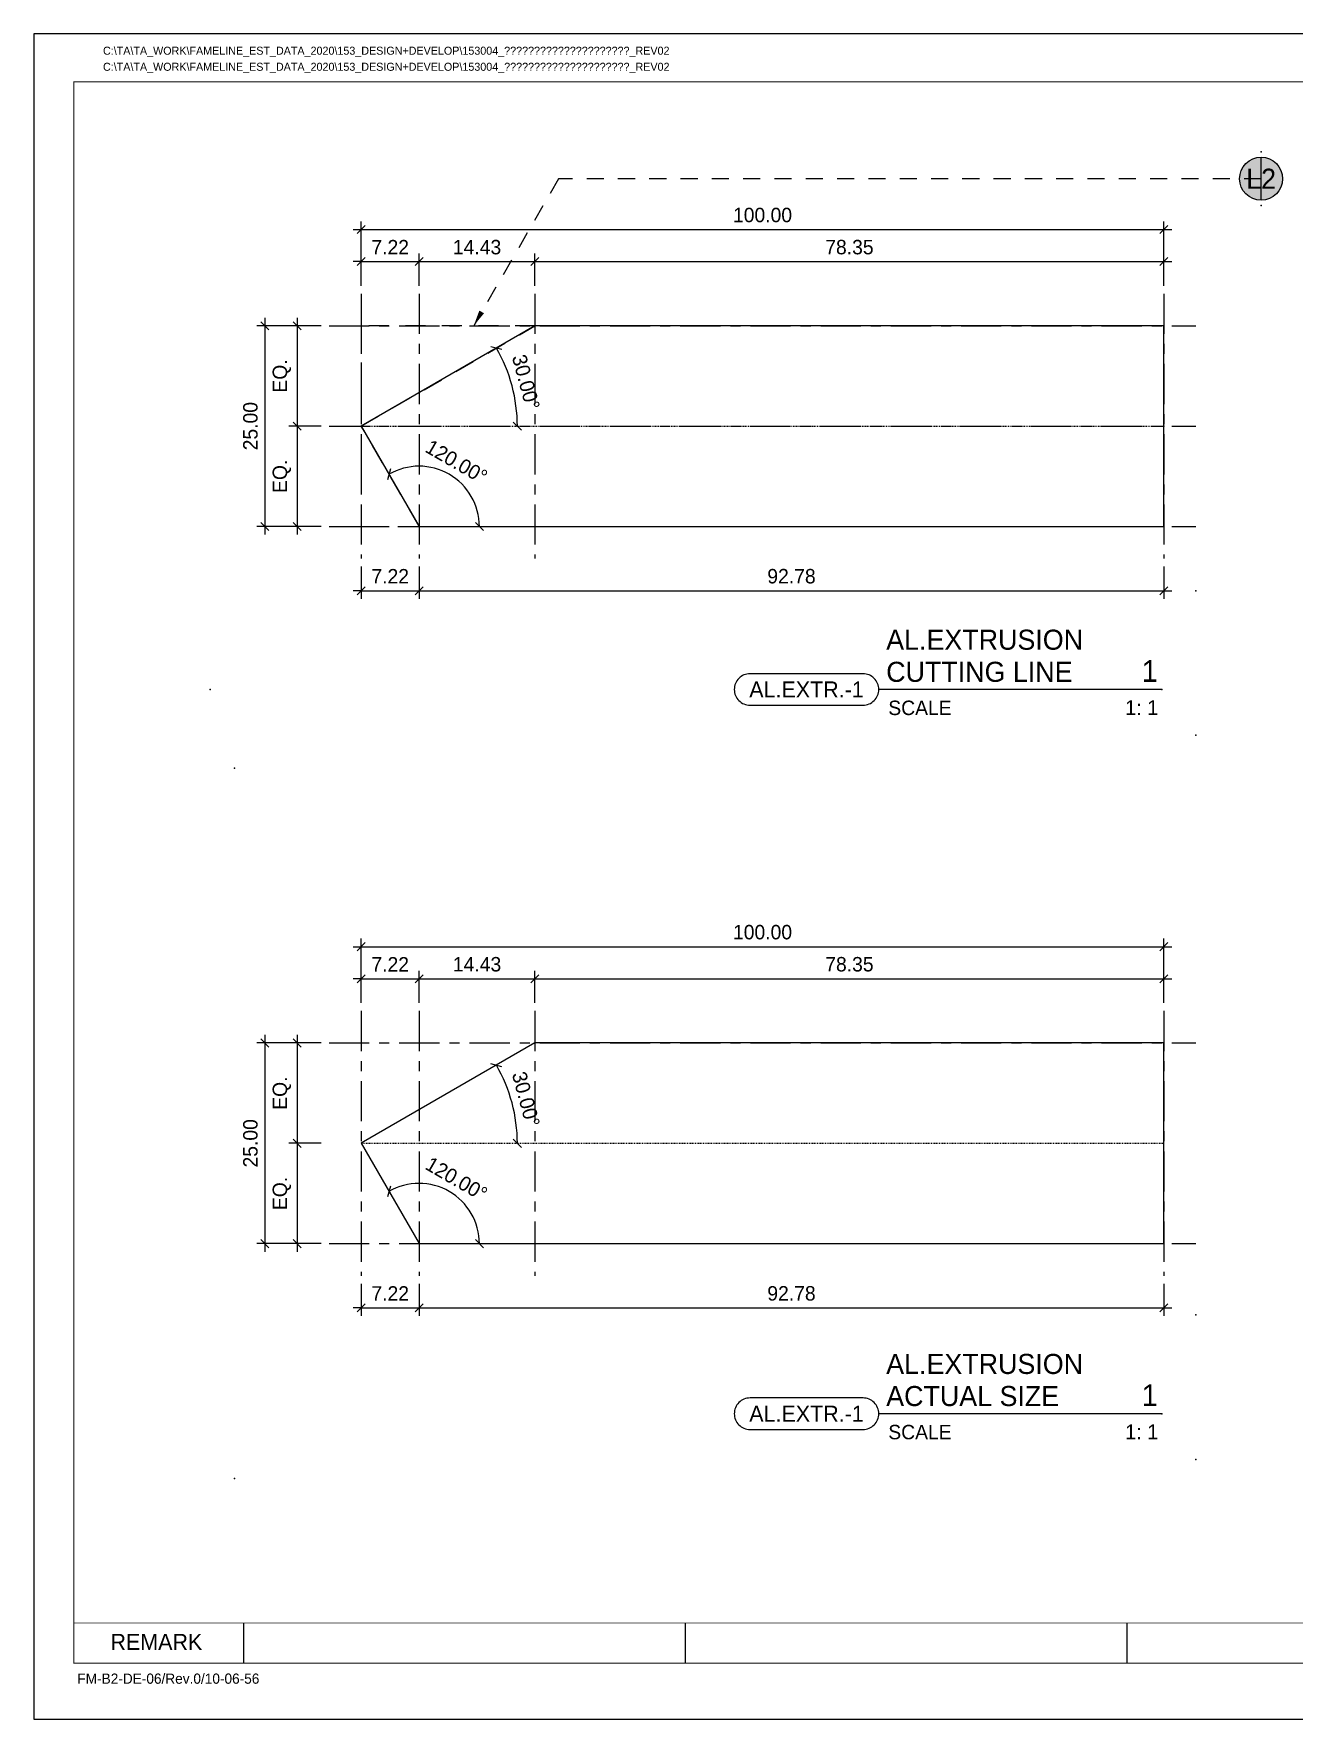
# Model space of a CAD drawing. Header units: millimetres. Extents: x -244126 to 368105, y -173968 to 259060.
# Drawn here: x 4649.5 to 4806.6, y 2857.8 to 3067.8 of the extents above; entities that cross this region are included whole.
import ezdxf
from ezdxf.enums import TextEntityAlignment as Align

# ---------------------------------------------------------------- set-up
doc = ezdxf.new("R2010")
doc.units = ezdxf.units.MM
doc.header["$MEASUREMENT"] = 0
for name, pattern in [('005_GG_TA_LINE', [13.75, 5, -1.25, 1.25, -1.25, 5]), ('ACAD_ISO04W100', [30, 24, -3, 0, -3]), ('BORDER2', [22.225, 6.35, -3.175, 6.35, -3.175, 0, -3.175]), ('CENTER', [2, 1.25, -0.25, 0.25, -0.25]), ('HIDDEN', [9.525, 6.35, -3.175]), ('TA_GL_000.00010', [0.000275, 0.0001, -2.5e-05, 2.5e-05, -2.5e-05, 0.0001]), ('TA_GL_005.00', [13.75, 5, -1.25, 1.25, -1.25, 5]), ('TA_HL_000.01500', [0.0975, 0.05325, -0.04425]), ('TA_HL_000.60000', [3.9, 2.13, -1.77]), ('TA_HL_000.70000', [4.55, 2.485, -2.065])]:
    doc.linetypes.add(name, pattern=pattern)
for name, color, linetype in [('000 - D I M', 6, 'Continuous'), ('000 - GRID', 8, 'CENTER'), ('000 - H A T C H', 8, 'Continuous'), ('000 - L I N E 0.1', 1, 'Continuous'), ('000 - SYMBOL CON', 1, 'Continuous'), ('000 - T E X T', 4, 'Continuous'), ('000 - TITLEBLOCK', 4, 'Continuous'), ('A04_TUBE SERIES', 7, 'Continuous'), ('A11_ALU.SOLID SHEET', 7, 'Continuous')]:
    doc.layers.add(name, color=color, linetype=linetype)
doc.styles.add('BROWALLIA', font='BrowalliaUPC.ttf')
doc.styles.add('century gothic111111', font='CordiaUPC.ttf')
doc.styles.add('Cetury Gothic', font='GOTHIC.TTF')
doc.styles.add('CORDIA', font='cordia.shx')
doc.styles.add('MtXpl_BrowalliaUPC', font='BrowalliaUPC.ttf')
doc.styles.add('TA', font='Cordia New.ttf', dxfattribs={"height": 4.5})
doc.dimstyles.new('DIM E-E', dxfattribs={"dimscale": 2, "dimtxt": 0.18, "dimasz": 0.1, "dimexe": 0.1, "dimexo": 0.1, "dimgap": 0.09, "dimtad": 1, "dimtoh": 1, "dimzin": 0, "dimdsep": 46, "dimtxsty": 'CORDIA', "dimblk": 'OBLIQUE', "dimcen": 0.1, "dimdle": 0.1, "dimclrd": 40, "dimclre": 140, "dimclrt": 3, "dimadec": 0, "dimazin": 0, "dimtfac": 1, "dimtix": 1, "dimtmove": 2, "dimatfit": 3, "dimfxl": 1, "dimtolj": 1, "dimtzin": 0, "dimarcsym": 0})

# ---------------------------------------------------------------- blocks, each defined once
blk = doc.blocks.new('A$Cfd196da9')
at = {"color": 0, "linetype": 'ByBlock', "const_width": 0.1}
blk.add_lwpolyline([(-143.5, -98), (96.5, -98), (96.5, 99), (-143.5, 99)], close=True, dxfattribs=at)
blk = doc.blocks.new('*U1672')
at = {"linetype": '005_GG_TA_LINE'}
for p in [(25, 118.5), (25, 30)]:
    blk.add_point(p, dxfattribs=at)
at = {"layer": '000 - L I N E 0.1', "color": 21, "linetype": 'Continuous'}
for points in [[(7.12, 210), (0, 210), (0, 202.88)], [(0, 7.12), (0, 0), (7.12, 0)]]:
    blk.add_lwpolyline(points, dxfattribs=at)
at = {"layer": '000 - T E X T', "color": 3}
for p, q in [((26.15, 12), (26.15, 7)), ((81.19, 7), (81.19, 12)), ((136.23, 7), (136.23, 12))]:
    blk.add_line(p, q, dxfattribs=at)
at = {"layer": '000 - T E X T', "color": 3, "const_width": 0.1}
blk.add_lwpolyline([(5, 12), (245, 12)], dxfattribs=at)
at = {"layer": '000 - TITLEBLOCK', "color": 250}
blk.add_lwpolyline([(0, 0), (297, 0), (297, 210), (0, 210)], close=True, dxfattribs=at)
at = {"layer": '000 - T E X T', "color": 3}
blk.add_blockref('A$Cfd196da9', (148.5, 105), dxfattribs=at)
at = {"color": 4, "insert": (9.56, 10.64), "char_height": 2, "width": 114.1235, "attachment_point": 1, "style": 'BROWALLIA'}
blk.add_mtext('{\\fCentury Gothic|b0|i0|c0|p34;REMARK}', dxfattribs=at)
at = {"color": 4, "style": 'TA'}
blk.add_attdef('PAPER_SIZE', text='', height=1.25, dxfattribs=at).set_placement((284.3, 4.99), align=Align.MIDDLE_RIGHT)
blk.add_attdef('SCALE_SIZE', text='', height=1.25, dxfattribs=at).set_placement((286.76, 5.01), align=Align.MIDDLE_LEFT)
at = {"layer": '000 - H A T C H', "color": 4, "insert": (5.44, 5.7), "char_height": 1.2714, "attachment_point": 1, "style": 'century gothic111111'}
blk.add_mtext('FM-B2-DE-06/Rev.0/10-06-56', dxfattribs=at)
at = {"layer": '000 - T E X T', "color": 250, "style": 'TA'}
for tag, height, p in [('SUPERLINK', 1, (8.63, 207.88)), ('NAMEFILE', 1, (8.63, 205.88)), ('SC', 20, (1.68, 187.61))]:
    blk.add_attdef(tag, text='', height=height, dxfattribs=at).set_placement(p, align=Align.MIDDLE_LEFT)
at = {"layer": '000 - T E X T', "color": 4, "style": 'TA'}
for tag, height, p in [('NAME_JOB_1', 1, (261.83, 169.13)), ('NAME_JOB_2', 1, (261.83, 166.94)), ('NAME_PROJECT_1', 1.5, (246.9, 159.48)), ('NAME_PROJECT_2', 1.5, (246.9, 155.78)), ('NAME_PROJECT_3', 1.5, (246.9, 152.08)), ('CODE_VALUE_1', 0.95, (260.57, 144.56)), ('CODE_VALUE_2', 0.95, (260.57, 141.56)), ('PART_NAME_VALUE_1', 0.95, (260.57, 137.94)), ('PART_NAME_VALUE_2', 0.95, (260.57, 134.94)), ('PART_NAME_VALUE_3', 0.95, (260.57, 131.94)), ('MATTERIAL_VALUE_1', 1.8, (260.98, 128.45)), ('SPEC_VALUE', 1.8, (260.98, 124.34)), ('THICKNESS_VALUE', 1.8, (260.98, 120.26)), ('COATING_VALUE_1', 1.8, (260.98, 116.25)), ('COATING_VALUE_2', 1.8, (260.98, 112.24)), ('NAME_TITLE_1', 1.2, (247.25, 38.81)), ('NAME_TITLE_2', 1.2, (247.25, 35.48)), ('NAME_TITLE_3', 1.2, (247.25, 32.15)), ('DRAWING_NO1', 1.2, (247.31, 16.46)), ('DRAWING_NO2', 1.2, (247.31, 12.46))]:
    blk.add_attdef(tag, text='', height=height, dxfattribs=at).set_placement(p, align=Align.MIDDLE_LEFT)
for tag, p in [('NAME_DAFT', (276.71, 68.11)), ('NAME_CHECKED', (276.71, 61.3)), ('NAME_DESIGNER', (276.71, 54.61)), ('NAME_DESIGN_MGR', (276.71, 47.56))]:
    blk.add_attdef(tag, text='', height=1.8, dxfattribs=at).set_placement(p, align=Align.MIDDLE_CENTER)
for tag, p, height in [('REV', (276.76, 25.12), 1.88), ('NAME_REMARK', (27.64, 8.65), 2)]:
    blk.add_attdef(tag, p, '', height=height, dxfattribs=at)
at = {"layer": '000 - T E X T', "color": 4, "style": 'Cetury Gothic'}
for tag, p in [('SHEET_NO.', (280.79, 17)), ('TOTAL_SHEET_NO.', (280.48, 8.82))]:
    blk.add_attdef(tag, text='', height=1.8, dxfattribs=at).set_placement(p, align=Align.CENTER)
blk = doc.blocks.new('*U101')
at = {"layer": 'A04_TUBE SERIES', "color": 0}
blk.add_lwpolyline([(100, -12.5), (100, 12.5), (21.65, 12.5), (0, 0), (7.22, -12.5), (100, -12.5)], close=True, dxfattribs=at)
at = {"layer": 'Defpoints', "color": 250, "linetype": 'ByBlock'}
blk.add_line((0, 0), (100, 0), dxfattribs=at)
blk = doc.blocks.new('*U162')
at = {"color": 3}
blk.add_point((0, -100), dxfattribs=at)
at = {"layer": '000 - GRID', "color": 0, "linetype": 'ByBlock'}
blk.add_line((0, 4), (0, -104), dxfattribs=at)
at = {"layer": '000 - GRID', "color": 0}
blk.add_point((0, 0), dxfattribs=at)
at = {"style": 'TA', "flags": 1}
blk.add_attdef('LOCATION', (6, 6), '', height=4.5, dxfattribs=at)
blk = doc.blocks.new('*U163')
at = {"color": 3}
blk.add_point((0, -25), dxfattribs=at)
at = {"layer": '000 - GRID', "color": 0, "linetype": 'ByBlock'}
blk.add_line((0, 4), (0, -29), dxfattribs=at)
at = {"layer": '000 - GRID', "color": 0}
blk.add_point((0, 0), dxfattribs=at)
at = {"style": 'TA', "flags": 1}
blk.add_attdef('LOCATION', (6, 6), '', height=4.5, dxfattribs=at)
blk = doc.blocks.new('_Oblique')
at = {"color": 0, "linetype": 'ByBlock', "lineweight": -2}
blk.add_line((-0.5, -0.5), (0.5, 0.5), dxfattribs=at)
blk = doc.blocks.new('*D2750')
at = {"layer": '000 - D I M', "color": 40, "lineweight": -2, "transparency": 16777216}
for p, q in [((4690.33, 3039.39), (4689.33, 3039.39)), ((4690.33, 3039.39), (4697.54, 3039.39)), ((4697.54, 3039.39), (4698.54, 3039.39))]:
    blk.add_line(p, q, dxfattribs=at)
at = {"layer": '000 - D I M', "color": 140, "linetype": 'ACAD_ISO04W100', "lineweight": -2, "transparency": 16777216}
for p, q in [((4690.33, 3036.39), (4690.33, 3040.39)), ((4697.54, 3036.39), (4697.54, 3040.39))]:
    blk.add_line(p, q, dxfattribs=at)
at = {"layer": 'Defpoints', "color": 0, "transparency": 16777216}
for p in [(4697.54, 3039.39), (4690.33, 3035.39), (4697.54, 3035.39)]:
    blk.add_point(p, dxfattribs=at)
at = {"layer": '000 - D I M', "color": 40, "lineweight": -2, "transparency": 16777216}
blk.add_blockref('_Oblique', (4690.33, 3039.39), dxfattribs=at)
at = {"layer": '000 - D I M', "color": 40, "lineweight": -2, "transparency": 16777216, "rotation": 180}
blk.add_blockref('_Oblique', (4697.54, 3039.39), dxfattribs=at)
at = {"layer": '000 - D I M', "color": 3, "transparency": 16777216, "insert": (4693.94, 3041.19), "char_height": 1.8, "attachment_point": 5, "style": 'CORDIA'}
blk.add_mtext('\\A1;7.22', dxfattribs=at)
blk = doc.blocks.new('*D164')
at = {"layer": '000 - D I M', "color": 40, "lineweight": -2, "transparency": 16777216}
blk.add_arc((4690.33, 3018.89), 19.45, 0, 30, dxfattribs=at)
at = {"layer": 'Defpoints', "color": 0, "transparency": 16777216}
for p in [(4711.98, 3031.39), (4709.48, 3022.26), (4686.33, 3018.89), (4690.33, 3018.89), (4794.33, 3018.89)]:
    blk.add_point(p, dxfattribs=at)
at = {"layer": '000 - D I M', "color": 40, "lineweight": -2, "transparency": 16777216}
for p, rotation in [((4707.17, 3028.61), 119.9999999999992), ((4709.78, 3018.89), 270)]:
    blk.add_blockref('_Oblique', p, dxfattribs=dict(at, rotation=rotation))
at = {"layer": '000 - D I M', "color": 3, "transparency": 16777216, "insert": (4710.85, 3024.38), "char_height": 1.8, "attachment_point": 5, "rotation": 285, "style": 'CORDIA'}
blk.add_mtext('\\A1;30.00°', dxfattribs=at)
blk = doc.blocks.new('*D165')
at = {"layer": '000 - D I M', "color": 40, "lineweight": -2, "transparency": 16777216}
blk.add_arc((4697.54, 3006.39), 7.51, 360, 120, dxfattribs=at)
at = {"layer": 'Defpoints', "color": 0, "transparency": 16777216}
for p in [(4690.33, 3018.89), (4703.3, 3011.21), (4686.33, 3006.39), (4697.54, 3006.39), (4794.33, 3006.39)]:
    blk.add_point(p, dxfattribs=at)
at = {"layer": '000 - D I M', "color": 40, "lineweight": -2, "transparency": 16777216}
for p, rotation in [((4693.79, 3012.89), 209.9999999999972), ((4705.05, 3006.39), 269.9999999999999)]:
    blk.add_blockref('_Oblique', p, dxfattribs=dict(at, rotation=rotation))
at = {"layer": '000 - D I M', "color": 3, "transparency": 16777216, "insert": (4702.2, 3014.45), "char_height": 1.8, "attachment_point": 5, "rotation": 330, "style": 'CORDIA'}
blk.add_mtext('\\A1;120.00°', dxfattribs=at)
blk = doc.blocks.new('*D2755')
at = {"layer": '000 - D I M', "color": 140, "linetype": 'ACAD_ISO04W100', "lineweight": -2, "transparency": 16777216}
for p, q in [((4685.33, 3031.39), (4681.33, 3031.39)), ((4685.33, 3018.89), (4681.33, 3018.89))]:
    blk.add_line(p, q, dxfattribs=at)
at = {"layer": '000 - D I M', "color": 40, "lineweight": -2, "transparency": 16777216}
blk.add_line((4682.33, 3032.39), (4682.33, 3017.89), dxfattribs=at)
at = {"layer": 'Defpoints', "color": 0, "transparency": 16777216}
for p in [(4686.33, 3031.39), (4682.33, 3018.89), (4686.33, 3018.89)]:
    blk.add_point(p, dxfattribs=at)
at = {"layer": '000 - D I M', "color": 40, "lineweight": -2, "transparency": 16777216}
for p, rotation in [((4682.33, 3031.39), 90), ((4682.33, 3018.89), 270)]:
    blk.add_blockref('_Oblique', p, dxfattribs=dict(at, rotation=rotation))
at = {"layer": '000 - D I M', "color": 3, "transparency": 16777216, "insert": (4680.44, 3025.14), "char_height": 1.8, "attachment_point": 5, "rotation": 90, "style": 'CORDIA'}
blk.add_mtext('\\A1;EQ.', dxfattribs=at)
blk = doc.blocks.new('*D2756')
at = {"layer": '000 - D I M', "color": 40, "lineweight": -2, "transparency": 16777216}
blk.add_line((4682.33, 3019.89), (4682.33, 3005.39), dxfattribs=at)
at = {"layer": '000 - D I M', "color": 140, "linetype": 'ACAD_ISO04W100', "lineweight": -2, "transparency": 16777216}
for p, q in [((4685.33, 3018.89), (4681.33, 3018.89)), ((4685.33, 3006.39), (4681.33, 3006.39))]:
    blk.add_line(p, q, dxfattribs=at)
at = {"layer": 'Defpoints', "color": 0, "transparency": 16777216}
for p in [(4686.33, 3018.89), (4682.33, 3006.39), (4686.33, 3006.39)]:
    blk.add_point(p, dxfattribs=at)
at = {"layer": '000 - D I M', "color": 40, "lineweight": -2, "transparency": 16777216}
for p, rotation in [((4682.33, 3018.89), 90), ((4682.33, 3006.39), 270)]:
    blk.add_blockref('_Oblique', p, dxfattribs=dict(at, rotation=rotation))
at = {"layer": '000 - D I M', "color": 3, "transparency": 16777216, "insert": (4680.44, 3012.64), "char_height": 1.8, "attachment_point": 5, "rotation": 90, "style": 'CORDIA'}
blk.add_mtext('\\A1;EQ.', dxfattribs=at)
blk = doc.blocks.new('*D2757')
at = {"layer": '000 - D I M', "color": 140, "linetype": 'ACAD_ISO04W100', "lineweight": -2, "transparency": 16777216}
for p, q in [((4685.33, 3031.39), (4677.33, 3031.39)), ((4685.33, 3006.39), (4677.33, 3006.39))]:
    blk.add_line(p, q, dxfattribs=at)
at = {"layer": '000 - D I M', "color": 40, "lineweight": -2, "transparency": 16777216}
blk.add_line((4678.33, 3032.39), (4678.33, 3005.39), dxfattribs=at)
at = {"layer": 'Defpoints', "color": 0, "transparency": 16777216}
for p in [(4686.33, 3031.39), (4678.33, 3006.39), (4686.33, 3006.39)]:
    blk.add_point(p, dxfattribs=at)
at = {"layer": '000 - D I M', "color": 40, "lineweight": -2, "transparency": 16777216}
for p, rotation in [((4678.33, 3031.39), 90), ((4678.33, 3006.39), 270)]:
    blk.add_blockref('_Oblique', p, dxfattribs=dict(at, rotation=rotation))
at = {"layer": '000 - D I M', "color": 3, "transparency": 16777216, "insert": (4676.53, 3018.89), "char_height": 1.8, "attachment_point": 5, "rotation": 90, "style": 'CORDIA'}
blk.add_mtext('\\A1;25.00', dxfattribs=at)
blk = doc.blocks.new('*D2753')
at = {"layer": '000 - D I M', "color": 140, "linetype": 'ACAD_ISO04W100', "lineweight": -2, "transparency": 16777216}
for p, q in [((4690.33, 3001.39), (4690.33, 2997.39)), ((4697.54, 3001.39), (4697.54, 2997.39))]:
    blk.add_line(p, q, dxfattribs=at)
at = {"layer": '000 - D I M', "color": 40, "lineweight": -2, "transparency": 16777216}
for p, q in [((4690.33, 2998.39), (4689.33, 2998.39)), ((4690.33, 2998.39), (4697.54, 2998.39)), ((4697.54, 2998.39), (4698.54, 2998.39))]:
    blk.add_line(p, q, dxfattribs=at)
at = {"layer": 'Defpoints', "color": 0, "transparency": 16777216}
for p in [(4690.33, 3002.39), (4697.54, 3002.39), (4697.54, 2998.39)]:
    blk.add_point(p, dxfattribs=at)
at = {"layer": '000 - D I M', "color": 40, "lineweight": -2, "transparency": 16777216}
blk.add_blockref('_Oblique', (4690.33, 2998.39), dxfattribs=at)
at = {"layer": '000 - D I M', "color": 40, "lineweight": -2, "transparency": 16777216, "rotation": 180}
blk.add_blockref('_Oblique', (4697.54, 2998.39), dxfattribs=at)
at = {"layer": '000 - D I M', "color": 3, "transparency": 16777216, "insert": (4693.94, 3000.19), "char_height": 1.8, "attachment_point": 5, "style": 'CORDIA'}
blk.add_mtext('\\A1;7.22', dxfattribs=at)
blk = doc.blocks.new('*D2738')
at = {"layer": '000 - D I M', "color": 140, "linetype": 'ACAD_ISO04W100', "lineweight": -2, "transparency": 16777216}
for p, q in [((4690.33, 2947.04), (4690.33, 2951.04)), ((4697.54, 2947.04), (4697.54, 2951.04))]:
    blk.add_line(p, q, dxfattribs=at)
at = {"layer": '000 - D I M', "color": 40, "lineweight": -2, "transparency": 16777216}
for p, q in [((4690.33, 2950.04), (4689.33, 2950.04)), ((4690.33, 2950.04), (4697.54, 2950.04)), ((4697.54, 2950.04), (4698.54, 2950.04))]:
    blk.add_line(p, q, dxfattribs=at)
at = {"layer": 'Defpoints', "color": 0, "transparency": 16777216}
for p in [(4697.54, 2950.04), (4690.33, 2946.04), (4697.54, 2946.04)]:
    blk.add_point(p, dxfattribs=at)
at = {"layer": '000 - D I M', "color": 40, "lineweight": -2, "transparency": 16777216}
blk.add_blockref('_Oblique', (4690.33, 2950.04), dxfattribs=at)
at = {"layer": '000 - D I M', "color": 40, "lineweight": -2, "transparency": 16777216, "rotation": 180}
blk.add_blockref('_Oblique', (4697.54, 2950.04), dxfattribs=at)
at = {"layer": '000 - D I M', "color": 3, "transparency": 16777216, "insert": (4693.94, 2951.84), "char_height": 1.8, "attachment_point": 5, "style": 'CORDIA'}
blk.add_mtext('\\A1;7.22', dxfattribs=at)
blk = doc.blocks.new('*D2741')
at = {"layer": '000 - D I M', "color": 40, "lineweight": -2, "transparency": 16777216}
blk.add_arc((4690.33, 2929.54), 19.45, 0, 30, dxfattribs=at)
at = {"layer": 'Defpoints', "color": 0, "transparency": 16777216}
for p in [(4711.98, 2942.04), (4709.48, 2932.92), (4686.33, 2929.54), (4690.33, 2929.54), (4794.33, 2929.54)]:
    blk.add_point(p, dxfattribs=at)
at = {"layer": '000 - D I M', "color": 40, "lineweight": -2, "transparency": 16777216}
for p, rotation in [((4707.17, 2939.26), 119.9999999999992), ((4709.78, 2929.54), 270)]:
    blk.add_blockref('_Oblique', p, dxfattribs=dict(at, rotation=rotation))
at = {"layer": '000 - D I M', "color": 3, "transparency": 16777216, "insert": (4710.85, 2935.04), "char_height": 1.8, "attachment_point": 5, "rotation": 285, "style": 'CORDIA'}
blk.add_mtext('\\A1;30.00°', dxfattribs=at)
blk = doc.blocks.new('*D176')
at = {"layer": '000 - D I M', "color": 40, "lineweight": -2, "transparency": 16777216}
blk.add_arc((4697.54, 2917.04), 7.51, 0, 120, dxfattribs=at)
at = {"layer": 'Defpoints', "color": 0, "transparency": 16777216}
for p in [(4690.33, 2929.54), (4703.3, 2921.87), (4686.33, 2917.04), (4697.54, 2917.04), (4794.33, 2917.04)]:
    blk.add_point(p, dxfattribs=at)
at = {"layer": '000 - D I M', "color": 40, "lineweight": -2, "transparency": 16777216}
for p, rotation in [((4693.79, 2923.54), 209.9999999999941), ((4705.05, 2917.04), 270.0000000000002)]:
    blk.add_blockref('_Oblique', p, dxfattribs=dict(at, rotation=rotation))
at = {"layer": '000 - D I M', "color": 3, "transparency": 16777216, "insert": (4702.2, 2925.1), "char_height": 1.8, "attachment_point": 5, "rotation": 330, "style": 'CORDIA'}
blk.add_mtext('\\A1;120.00°', dxfattribs=at)
blk = doc.blocks.new('*D2742')
at = {"layer": '000 - D I M', "color": 40, "lineweight": -2, "transparency": 16777216}
blk.add_line((4682.33, 2943.04), (4682.33, 2928.54), dxfattribs=at)
at = {"layer": '000 - D I M', "color": 140, "linetype": 'ACAD_ISO04W100', "lineweight": -2, "transparency": 16777216}
for p, q in [((4685.33, 2942.04), (4681.33, 2942.04)), ((4685.33, 2929.54), (4681.33, 2929.54))]:
    blk.add_line(p, q, dxfattribs=at)
at = {"layer": 'Defpoints', "color": 0, "transparency": 16777216}
for p in [(4686.33, 2942.04), (4682.33, 2929.54), (4686.33, 2929.54)]:
    blk.add_point(p, dxfattribs=at)
at = {"layer": '000 - D I M', "color": 40, "lineweight": -2, "transparency": 16777216}
for p, rotation in [((4682.33, 2942.04), 90), ((4682.33, 2929.54), 270)]:
    blk.add_blockref('_Oblique', p, dxfattribs=dict(at, rotation=rotation))
at = {"layer": '000 - D I M', "color": 3, "transparency": 16777216, "insert": (4680.44, 2935.79), "char_height": 1.8, "attachment_point": 5, "rotation": 90, "style": 'CORDIA'}
blk.add_mtext('\\A1;EQ.', dxfattribs=at)
blk = doc.blocks.new('*D2743')
at = {"layer": '000 - D I M', "color": 140, "linetype": 'ACAD_ISO04W100', "lineweight": -2, "transparency": 16777216}
for p, q in [((4685.33, 2929.54), (4681.33, 2929.54)), ((4685.33, 2917.04), (4681.33, 2917.04))]:
    blk.add_line(p, q, dxfattribs=at)
at = {"layer": '000 - D I M', "color": 40, "lineweight": -2, "transparency": 16777216}
blk.add_line((4682.33, 2930.54), (4682.33, 2916.04), dxfattribs=at)
at = {"layer": 'Defpoints', "color": 0, "transparency": 16777216}
for p in [(4686.33, 2929.54), (4682.33, 2917.04), (4686.33, 2917.04)]:
    blk.add_point(p, dxfattribs=at)
at = {"layer": '000 - D I M', "color": 40, "lineweight": -2, "transparency": 16777216}
for p, rotation in [((4682.33, 2929.54), 90), ((4682.33, 2917.04), 270)]:
    blk.add_blockref('_Oblique', p, dxfattribs=dict(at, rotation=rotation))
at = {"layer": '000 - D I M', "color": 3, "transparency": 16777216, "insert": (4680.44, 2923.29), "char_height": 1.8, "attachment_point": 5, "rotation": 90, "style": 'CORDIA'}
blk.add_mtext('\\A1;EQ.', dxfattribs=at)
blk = doc.blocks.new('*D2744')
at = {"layer": '000 - D I M', "color": 40, "lineweight": -2, "transparency": 16777216}
blk.add_line((4678.33, 2943.04), (4678.33, 2916.04), dxfattribs=at)
at = {"layer": '000 - D I M', "color": 140, "linetype": 'ACAD_ISO04W100', "lineweight": -2, "transparency": 16777216}
for p, q in [((4685.33, 2942.04), (4677.33, 2942.04)), ((4685.33, 2917.04), (4677.33, 2917.04))]:
    blk.add_line(p, q, dxfattribs=at)
at = {"layer": 'Defpoints', "color": 0, "transparency": 16777216}
for p in [(4686.33, 2942.04), (4678.33, 2917.04), (4686.33, 2917.04)]:
    blk.add_point(p, dxfattribs=at)
at = {"layer": '000 - D I M', "color": 40, "lineweight": -2, "transparency": 16777216}
for p, rotation in [((4678.33, 2942.04), 90), ((4678.33, 2917.04), 270)]:
    blk.add_blockref('_Oblique', p, dxfattribs=dict(at, rotation=rotation))
at = {"layer": '000 - D I M', "color": 3, "transparency": 16777216, "insert": (4676.53, 2929.54), "char_height": 1.8, "attachment_point": 5, "rotation": 90, "style": 'CORDIA'}
blk.add_mtext('\\A1;25.00', dxfattribs=at)
blk = doc.blocks.new('*D2746')
at = {"layer": '000 - D I M', "color": 140, "linetype": 'ACAD_ISO04W100', "lineweight": -2, "transparency": 16777216}
for p, q in [((4690.33, 2912.04), (4690.33, 2908.04)), ((4697.54, 2912.04), (4697.54, 2908.04))]:
    blk.add_line(p, q, dxfattribs=at)
at = {"layer": '000 - D I M', "color": 40, "lineweight": -2, "transparency": 16777216}
for p, q in [((4690.33, 2909.04), (4689.33, 2909.04)), ((4690.33, 2909.04), (4697.54, 2909.04)), ((4697.54, 2909.04), (4698.54, 2909.04))]:
    blk.add_line(p, q, dxfattribs=at)
at = {"layer": 'Defpoints', "color": 0, "transparency": 16777216}
for p in [(4690.33, 2913.04), (4697.54, 2913.04), (4697.54, 2909.04)]:
    blk.add_point(p, dxfattribs=at)
at = {"layer": '000 - D I M', "color": 40, "lineweight": -2, "transparency": 16777216}
blk.add_blockref('_Oblique', (4690.33, 2909.04), dxfattribs=at)
at = {"layer": '000 - D I M', "color": 40, "lineweight": -2, "transparency": 16777216, "rotation": 180}
blk.add_blockref('_Oblique', (4697.54, 2909.04), dxfattribs=at)
at = {"layer": '000 - D I M', "color": 3, "transparency": 16777216, "insert": (4693.94, 2910.84), "char_height": 1.8, "attachment_point": 5, "style": 'CORDIA'}
blk.add_mtext('\\A1;7.22', dxfattribs=at)
blk = doc.blocks.new('*U855')
at = {"color": 4}
blk.add_line((-4.26, 5.7), (-39.52, 5.7), dxfattribs=at)
at = {"linetype": 'TA_GL_000.00010'}
blk.add_point((0, 18), dxfattribs=at)
for p in [(-4.26, 5.7), (0, 0)]:
    blk.add_point(p)
at = {"layer": '000 - SYMBOL CON', "color": 0, "linetype": 'ByBlock'}
blk.add_lwpolyline([(-55.56, 7.66, 0.414214), (-57.52, 5.7, 0.414214), (-55.56, 3.74), (-41.48, 3.74, 0.414214), (-39.52, 5.7, 0.414214), (-41.48, 7.66)], format="xyb", close=True, dxfattribs=at)
at = {"color": 4, "linetype": 'BORDER2', "style": 'Cetury Gothic'}
blk.add_text('SCALE', height=1.8, dxfattribs=at).set_placement((-38.33, 2.51))
at = {"color": 0, "style": 'TA'}
for tag, p in [('HEADING2', (-38.59, 10.65)), ('HEADING', (-38.59, 6.65))]:
    blk.add_attdef(tag, p, '', height=2.5, dxfattribs=at)
for tag, height, p in [('LO', 2.7, (-4.76, 6.65)), ('SC', 1.85, (-4.7, 2.51))]:
    blk.add_attdef(tag, text='', height=height, dxfattribs=at).set_placement(p, align=Align.RIGHT)
at = {"layer": '000 - T E X T', "color": 0, "style": 'MtXpl_BrowalliaUPC'}
blk.add_attdef('NO.CODE', text='', height=2, dxfattribs=at).set_placement((-48.52, 5.7), align=Align.MIDDLE_CENTER)
blk = doc.blocks.new('*U856')
at = {"color": 4}
blk.add_line((-4.26, 5.7), (-39.52, 5.7), dxfattribs=at)
at = {"linetype": 'TA_GL_000.00010'}
blk.add_point((0, 18), dxfattribs=at)
for p in [(-4.26, 5.7), (0, 0)]:
    blk.add_point(p)
at = {"layer": '000 - SYMBOL CON', "color": 0, "linetype": 'ByBlock'}
blk.add_lwpolyline([(-55.56, 7.66, 0.414214), (-57.52, 5.7, 0.414214), (-55.56, 3.74), (-41.48, 3.74, 0.414214), (-39.52, 5.7, 0.414214), (-41.48, 7.66)], format="xyb", close=True, dxfattribs=at)
at = {"color": 4, "linetype": 'BORDER2', "style": 'Cetury Gothic'}
blk.add_text('SCALE', height=1.8, dxfattribs=at).set_placement((-38.33, 2.51))
at = {"color": 0, "style": 'TA'}
for tag, p in [('HEADING2', (-38.59, 10.65)), ('HEADING', (-38.59, 6.65))]:
    blk.add_attdef(tag, p, '', height=2.5, dxfattribs=at)
for tag, height, p in [('LO', 2.7, (-4.76, 6.65)), ('SC', 1.85, (-4.7, 2.51))]:
    blk.add_attdef(tag, text='', height=height, dxfattribs=at).set_placement(p, align=Align.RIGHT)
at = {"layer": '000 - T E X T', "color": 0, "style": 'MtXpl_BrowalliaUPC'}
blk.add_attdef('NO.CODE', text='', height=2, dxfattribs=at).set_placement((-48.52, 5.7), align=Align.MIDDLE_CENTER)
blk = doc.blocks.new('000 - ARROW FOR SYMBOL')
at = {"layer": '000 - SYMBOL CON', "color": 0, "linetype": 'HIDDEN'}
blk.add_solid([(1.29, 1.57), (0, 0), (0.71, 1.9)], dxfattribs=at)
blk = doc.blocks.new('*U187')
h = blk.add_hatch(color=250)
h.dxf.hatch_style = 1
edge = h.paths.add_edge_path()
edge.add_arc((0, 0), 2.68, 0, 360)
for p in [(0, 3.33), (0, -3.33)]:
    blk.add_point(p)
at = {"layer": '000 - SYMBOL CON', "color": 0, "linetype": 'ByBlock'}
for points in [[(0, 0), (-87.53, 0), (-98.11, -18.33)], [(-87.53, 0), (-87.53, 0), (-98.11, -18.33)]]:
    blk.add_lwpolyline(points, dxfattribs=at)
at = {"layer": '000 - SYMBOL CON', "color": 2}
blk.add_circle((0, 0), 2.68, dxfattribs=at)
at = {"layer": 'Defpoints', "color": 250}
blk.add_line((0, -2.68), (0, 2.68), dxfattribs=at)
at = {"layer": '000 - SYMBOL CON', "color": 0}
blk.add_blockref('000 - ARROW FOR SYMBOL', (-98.11, -18.33), dxfattribs=at)
blk.add_blockref('000 - ARROW FOR SYMBOL', (-98.11, -18.33), dxfattribs=at)
at = {"layer": '000 - T E X T', "style": 'BROWALLIA'}
blk.add_attdef('NO.CODE', text='', height=2.5, dxfattribs=at).set_placement((0, 0), align=Align.MIDDLE_CENTER)

msp = doc.modelspace()

# ---------------------------------------------------------------- linework, layer by layer
at = {"color": 2, "linetype": 'TA_HL_000.70000'}
msp.add_lwpolyline([(4711.97821, 3031.38543), (4690.32758, 3031.38543), (4690.32758, 3006.38543), (4697.54446, 3006.38543), (4690.32758, 3018.88543), (4711.97821, 3031.38543)], dxfattribs=at)
msp.add_point((4671.52983, 2986.08626))

# ---------------------------------------------------------------- block references
ref = msp.add_blockref('*U1672', (4649.52548, 2857.78308))
ref.add_attrib('SUPERLINK', 'C:\\TA\\TA_WORK\\FAMELINE_EST_DATA_2020\\153_DESIGN+DEVELOP\\153004_สวนสัตว์แห่งใหม่ย่านคลองหก_REV02', dxfattribs={"layer": '000 - T E X T', "color": 250, "height": 1, "style": 'TA'}).set_placement((4658.1578, 3065.66575), align=Align.MIDDLE_LEFT)
ref.add_attrib('NAMEFILE', 'C:\\TA\\TA_WORK\\FAMELINE_EST_DATA_2020\\153_DESIGN+DEVELOP\\153004_สวนสัตว์แห่งใหม่ย่านคลองหก_REV02', dxfattribs={"layer": '000 - T E X T', "color": 250, "height": 1, "style": 'TA'}).set_placement((4658.1578, 3063.66553), align=Align.MIDDLE_LEFT)
at = {"layer": '000 - GRID', "linetype": 'TA_GL_005.00'}
for p in [(4690.32758, 3031.38543), (4697.54446, 3031.38543), (4711.97821, 3031.38543), (4790.32758, 3031.38543), (4690.32758, 2942.03986), (4697.54446, 2942.03986), (4711.97821, 2942.03986), (4790.32758, 2942.03986)]:
    msp.add_blockref('*U163', p, dxfattribs=at)
at = {"layer": '000 - GRID', "linetype": 'TA_GL_005.00', "rotation": 90}
for p in [(4690.32758, 3031.38543), (4690.32758, 3018.88543), (4690.32758, 3006.38543), (4690.32758, 2942.03986), (4690.32758, 2917.03986)]:
    msp.add_blockref('*U162', p, dxfattribs=at)
at = {"layer": '000 - T E X T', "color": 2, "linetype": 'TA_HL_000.60000', "ltscale": 2.5}
msp.add_blockref('*U187', (4802.44911, 3049.71716), dxfattribs=at).add_auto_attribs({'NO.CODE': 'L2'})
at = {"layer": '000 - T E X T'}
for name, p, values in [('*U855', (4794.32758, 2980.38543), {'NO.CODE': 'AL.EXTR.-1', 'HEADING2': 'AL.EXTRUSION', 'HEADING': 'CUTTING LINE', 'LO': '1', 'SC': '1: 1'}), ('*U856', (4794.32758, 2890.15568), {'NO.CODE': 'AL.EXTR.-1', 'HEADING2': 'AL.EXTRUSION', 'HEADING': 'ACTUAL SIZE', 'LO': '1', 'SC': '1: 1'})]:
    msp.add_blockref(name, p, dxfattribs=at).add_auto_attribs(values)
at = {"layer": 'A11_ALU.SOLID SHEET', "color": 1, "linetype": 'TA_HL_000.01500'}
msp.add_blockref('*U101', (4690.32758, 3018.88543), dxfattribs=at)
at = {"layer": 'A11_ALU.SOLID SHEET', "color": 2, "linetype": 'TA_HL_000.01500'}
msp.add_blockref('*U101', (4690.32758, 2929.53986), dxfattribs=at)

# ---------------------------------------------------------------- dimensions: what is measured, and where the dimension line sits
at = {"layer": '000 - D I M'}
for base, p1, p2 in [((4790.32758, 3043.38543), (4690.32758, 3035.38543), (4790.32758, 3035.38543)), ((4711.97821, 3039.38543), (4697.54446, 3035.38543), (4711.97821, 3035.38543)), ((4790.32758, 3039.38543), (4711.97821, 3035.38543), (4790.32758, 3035.38543)), ((4790.32758, 2998.38543), (4697.54446, 3002.38543), (4790.32758, 3002.38543)), ((4790.32758, 2954.03986), (4690.32758, 2946.03986), (4790.32758, 2946.03986)), ((4711.97821, 2950.03986), (4697.54446, 2946.03986), (4711.97821, 2946.03986)), ((4790.32758, 2950.03986), (4711.97821, 2946.03986), (4790.32758, 2946.03986)), ((4790.32758, 2909.03986), (4697.54446, 2913.03986), (4790.32758, 2913.03986))]:
    msp.add_linear_dim(base=base, p1=p1, p2=p2, dimstyle='DIM E-E', override={"dimscale": 10}, dxfattribs=at).render()
for base, p1, p2, picture, middle in [((4697.54446, 3039.38543), (4690.32758, 3035.38543), (4697.54446, 3035.38543), '*D2750', (4693.93602, 3041.18543)), ((4697.54446, 2998.38543), (4690.32758, 3002.38543), (4697.54446, 3002.38543), '*D2753', (4693.93602, 3000.18543)), ((4697.54446, 2950.03986), (4690.32758, 2946.03986), (4697.54446, 2946.03986), '*D2738', (4693.93602, 2951.83986)), ((4697.54446, 2909.03986), (4690.32758, 2913.03986), (4697.54446, 2913.03986), '*D2746', (4693.93602, 2910.83986))]:
    dim = msp.add_linear_dim(base=base, p1=p1, p2=p2, dimstyle='DIM E-E', override={"dimscale": 10}, dxfattribs=at)
    dim.commit()
    dim.dimension.update_dxf_attribs({"geometry": picture, "text_midpoint": middle})
for base, p1, p2, picture, middle in [((4678.32758, 3006.38543), (4686.32758, 3031.38543), (4686.32758, 3006.38543), '*D2757', (4676.52758, 3018.88543)), ((4678.32758, 2917.03986), (4686.32758, 2942.03986), (4686.32758, 2917.03986), '*D2744', (4676.52758, 2929.53986))]:
    dim = msp.add_linear_dim(base=base, p1=p1, p2=p2, angle=90, dimstyle='DIM E-E', override={"dimscale": 10}, dxfattribs=at)
    dim.commit()
    dim.dimension.update_dxf_attribs({"geometry": picture, "text_midpoint": middle})
for base, p1, p2, picture, middle in [((4682.32758, 3018.88543), (4686.32758, 3031.38543), (4686.32758, 3018.88543), '*D2755', (4680.44186, 3025.13543)), ((4682.32758, 3006.38543), (4686.32758, 3018.88543), (4686.32758, 3006.38543), '*D2756', (4680.44186, 3012.63543)), ((4682.32758, 2929.53986), (4686.32758, 2942.03986), (4686.32758, 2929.53986), '*D2742', (4680.44186, 2935.78986)), ((4682.32758, 2917.03986), (4686.32758, 2929.53986), (4686.32758, 2917.03986), '*D2743', (4680.44186, 2923.28986))]:
    dim = msp.add_linear_dim(base=base, p1=p1, p2=p2, angle=90, text='EQ.', dimstyle='DIM E-E', override={"dimscale": 10}, dxfattribs=at)
    dim.commit()
    dim.dimension.update_dxf_attribs({"geometry": picture, "text_midpoint": middle})
for base, line1, line2, picture, middle in [((4709.4804, 3022.26259), ((4686.32758, 3018.88543), (4794.32758, 3018.88543)), ((4690.32758, 3018.88543), (4711.97821, 3031.38543)), '*D164', (4710.85184, 3024.38489)), ((4703.29523, 3011.2109), ((4686.32758, 3006.38543), (4794.32758, 3006.38543)), ((4697.54446, 3006.38543), (4690.32758, 3018.88543)), '*D165', (4702.19801, 3014.44561)), ((4709.4804, 2932.91702), ((4686.32758, 2929.53986), (4794.32758, 2929.53986)), ((4690.32758, 2929.53986), (4711.97821, 2942.03986)), '*D2741', (4710.85184, 2935.03932)), ((4703.29523, 2921.86533), ((4686.32758, 2917.03986), (4794.32758, 2917.03986)), ((4697.54446, 2917.03986), (4690.32758, 2929.53986)), '*D176', (4702.19801, 2925.10004))]:
    dim = msp.add_angular_dim_2l(base=base, line1=line1, line2=line2, dimstyle='DIM E-E', override={"dimscale": 10, "dimadec": 2}, dxfattribs=at)
    dim.commit()
    dim.dimension.update_dxf_attribs({"geometry": picture, "text_midpoint": middle})

doc.saveas('drawing.dxf')
